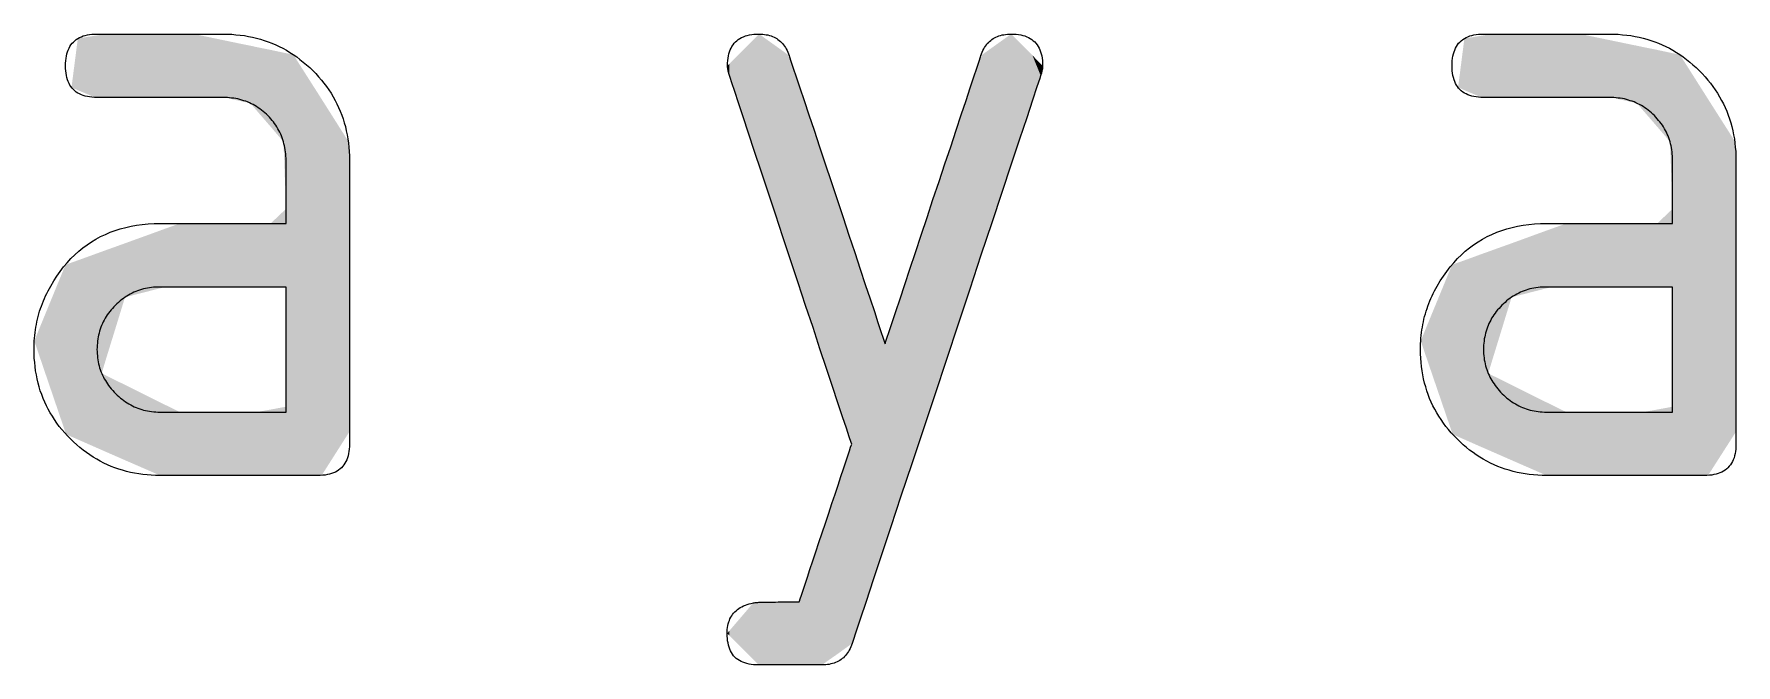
# Model space of a CAD drawing. Extents: x 170005913 to 370671833, y 82233235 to 253211579.
# Drawn here: x 280360219 to 370671833, y 82233235 to 115691915 of the extents above; entities that cross this region are included whole.
import ezdxf

# ---------------------------------------------------------------- set-up
doc = ezdxf.new("R2010")
doc.units = 0
doc.layers.add('LAYER_1', color=7, linetype='CONTINUOUS')

# ---------------------------------------------------------------- blocks, each defined once
blk = doc.blocks.new('*U27')
at = {"layer": 'LAYER_1', "color": 7, "linetype": 'CONTINUOUS'}
for points in [[(51.724, 92.141), (51.676, 92.162), (51.724, 92.535)], [(51.856, 92.086), (51.724, 92.535), (51.856, 92.556)], [(51.724, 92.141), (51.724, 92.535), (51.856, 92.086)], [(51.906, 92.086), (51.856, 92.556), (51.906, 92.564)], [(51.856, 92.086), (51.856, 92.556), (51.906, 92.086)], [(51.933, 92.086), (51.906, 92.564), (51.933, 92.569)], [(51.906, 92.086), (51.906, 92.564), (51.933, 92.086)], [(51.933, 92.086), (51.933, 92.569), (52.084, 92.085)], [(52.084, 92.085), (51.933, 92.569), (52.084, 92.569)], [(52.084, 92.085), (52.084, 92.569), (52.351, 92.085)], [(52.351, 92.085), (52.084, 92.569), (52.351, 92.569)], [(52.351, 92.085), (52.351, 92.569), (52.351, 92.085)], [(52.351, 92.085), (52.351, 92.569), (52.351, 92.569)], [(52.351, 92.085), (52.351, 92.569), (52.392, 92.085)], [(52.392, 92.085), (52.351, 92.569), (52.392, 92.569)], [(52.392, 92.085), (52.392, 92.569), (52.501, 92.085)], [(52.501, 92.085), (52.392, 92.569), (52.501, 92.569)], [(52.501, 92.085), (52.501, 92.569), (52.608, 92.085)], [(52.608, 92.085), (52.501, 92.569), (52.608, 92.569)], [(52.608, 92.085), (52.608, 92.569), (52.844, 92.085)], [(52.844, 92.085), (52.608, 92.569), (52.844, 92.52)], [(52.844, 92.085), (52.844, 92.52), (53.008, 92.048)], [(53.008, 92.048), (52.844, 92.52), (53.008, 92.486)], [(53.008, 92.048), (53.008, 92.486), (53.04, 92.042)], [(53.04, 92.042), (53.008, 92.486), (53.04, 92.48)], [(53.04, 92.042), (53.04, 92.48), (53.089, 91.984)], [(53.089, 91.984), (53.04, 92.48), (53.089, 92.469)], [(53.089, 91.984), (53.089, 92.469), (53.194, 91.863)], [(53.194, 91.863), (53.089, 92.469), (53.194, 92.448)], [(53.194, 91.863), (53.194, 92.448), (53.292, 91.748)], [(53.292, 91.748), (53.194, 92.448), (53.292, 92.427)], [(53.292, 91.748), (53.292, 92.427), (53.312, 91.236)], [(53.312, 91.236), (53.292, 92.427), (53.312, 92.423)], [(53.312, 89.205), (53.312, 92.423), (53.367, 89.205)], [(53.367, 89.205), (53.312, 92.423), (53.367, 92.412)], [(53.367, 89.205), (53.367, 92.412), (53.583, 89.205)], [(53.583, 89.205), (53.367, 92.412), (53.583, 92.073)], [(53.583, 89.205), (53.583, 92.073), (53.785, 89.522)], [(53.785, 89.522), (53.583, 92.073), (53.785, 91.754)], [(53.785, 89.522), (53.785, 91.754), (53.795, 89.538)], [(53.795, 89.538), (53.785, 91.754), (53.795, 91.57)], [(53.312, 90.641), (53.292, 91.218), (53.312, 91.236)], [(52.501, 90.641), (52.392, 91.086), (52.501, 91.125)], [(52.501, 90.641), (52.501, 91.125), (52.608, 90.641)], [(52.608, 90.641), (52.501, 91.125), (52.608, 91.125)], [(52.608, 90.641), (52.608, 91.125), (52.844, 90.641)], [(52.844, 90.641), (52.608, 91.125), (52.844, 91.125)], [(52.844, 90.641), (52.844, 91.125), (53.008, 90.641)], [(53.008, 90.641), (52.844, 91.125), (53.008, 91.125)], [(53.008, 90.641), (53.008, 91.125), (53.04, 90.641)], [(53.04, 90.641), (53.008, 91.125), (53.04, 91.125)], [(53.04, 90.641), (53.04, 91.125), (53.089, 90.641)], [(53.089, 90.641), (53.04, 91.125), (53.089, 91.125)], [(53.089, 90.641), (53.089, 91.125), (53.194, 90.641)], [(53.194, 90.641), (53.089, 91.125), (53.194, 91.125)], [(53.292, 90.641), (53.194, 91.125), (53.292, 91.218)], [(53.194, 90.641), (53.194, 91.125), (53.292, 90.641)], [(53.292, 90.641), (53.292, 91.218), (53.312, 90.641)], [(52.084, 90.563), (51.933, 90.92), (52.084, 90.974)], [(52.351, 90.631), (52.084, 90.974), (52.351, 91.071)], [(52.084, 90.563), (52.084, 90.974), (52.351, 90.631)], [(52.392, 90.641), (52.351, 91.071), (52.392, 91.086)], [(52.351, 90.631), (52.351, 91.071), (52.351, 90.631)], [(52.351, 90.631), (52.351, 91.071), (52.351, 91.071)], [(52.351, 90.631), (52.351, 91.071), (52.392, 90.641)], [(52.392, 90.641), (52.392, 91.086), (52.501, 90.641)], [(51.724, 89.479), (51.676, 90.827), (51.724, 90.844)], [(51.856, 89.421), (51.724, 90.844), (51.856, 90.892)], [(51.724, 89.479), (51.724, 90.844), (51.856, 89.421)], [(51.906, 89.399), (51.856, 90.892), (51.906, 90.91)], [(51.856, 89.421), (51.856, 90.892), (51.906, 89.399)], [(51.933, 90.073), (51.906, 90.91), (51.933, 90.92)], [(51.906, 89.983), (51.906, 90.91), (51.933, 90.073)], [(51.933, 90.073), (51.933, 90.92), (52.084, 90.563)], [(51.63, 89.532), (51.392, 90.23), (51.63, 90.81)], [(51.635, 89.518), (51.63, 90.81), (51.635, 90.812)], [(51.63, 89.532), (51.63, 90.81), (51.635, 89.518)], [(51.676, 89.5), (51.635, 90.812), (51.676, 90.827)], [(51.635, 89.518), (51.635, 90.812), (51.676, 89.5)], [(51.676, 89.5), (51.676, 90.827), (51.724, 89.479)], [(51.906, 89.399), (51.906, 89.983), (51.933, 89.387)], [(51.933, 89.387), (51.906, 89.983), (51.933, 89.969)], [(51.933, 89.387), (51.933, 89.969), (52.084, 89.321)], [(52.084, 89.321), (51.933, 89.969), (52.084, 89.895)], [(52.084, 89.321), (52.084, 89.895), (52.351, 89.205)], [(52.351, 89.205), (52.084, 89.895), (52.351, 89.762)], [(52.351, 89.205), (52.351, 89.762), (52.351, 89.205)], [(52.351, 89.205), (52.351, 89.762), (52.351, 89.762)], [(52.351, 89.205), (52.351, 89.762), (52.392, 89.205)], [(52.392, 89.205), (52.351, 89.762), (52.392, 89.742)], [(52.392, 89.205), (52.392, 89.742), (52.501, 89.205)], [(52.501, 89.205), (52.392, 89.742), (52.501, 89.688)], [(52.501, 89.205), (52.501, 89.688), (52.608, 89.205)], [(52.608, 89.205), (52.501, 89.688), (52.608, 89.688)], [(52.608, 89.205), (52.608, 89.688), (52.844, 89.205)], [(52.844, 89.205), (52.608, 89.688), (52.844, 89.688)], [(52.844, 89.205), (52.844, 89.688), (53.008, 89.205)], [(53.008, 89.205), (52.844, 89.688), (53.008, 89.688)], [(53.008, 89.205), (53.008, 89.688), (53.04, 89.205)], [(53.04, 89.205), (53.008, 89.688), (53.04, 89.688)], [(53.04, 89.205), (53.04, 89.688), (53.089, 89.205)], [(53.089, 89.205), (53.04, 89.688), (53.089, 89.688)], [(53.194, 89.205), (53.089, 89.688), (53.194, 89.707)], [(53.089, 89.205), (53.089, 89.688), (53.194, 89.205)], [(53.292, 89.205), (53.194, 89.707), (53.292, 89.725)], [(53.194, 89.205), (53.194, 89.707), (53.292, 89.205)], [(53.312, 89.205), (53.292, 89.725), (53.312, 89.729)], [(53.292, 89.205), (53.292, 89.725), (53.312, 89.205)]]:
    blk.add_solid(points, dxfattribs=at)
blk = doc.blocks.new('*U28')
at = {"layer": 'LAYER_1', "color": 7, "linetype": 'CONTINUOUS'}
for points in [[(56.915, 91.583), (56.875, 92.525), (56.915, 92.565)], [(56.919, 91.571), (56.915, 92.565), (56.919, 92.569)], [(56.915, 91.583), (56.915, 92.565), (56.919, 91.571)], [(56.919, 91.571), (56.919, 92.569), (57.148, 90.881)], [(57.148, 90.881), (56.919, 92.569), (57.148, 92.405)], [(58.841, 91.573), (58.611, 92.405), (58.841, 92.569)], [(58.841, 91.573), (58.841, 92.569), (58.842, 91.576)], [(58.842, 91.576), (58.841, 92.569), (58.842, 92.568)], [(58.842, 91.576), (58.842, 92.568), (59.004, 92.066)], [(59.004, 92.066), (58.842, 92.568), (59.004, 92.405)], [(56.839, 91.813), (56.693, 92.343), (56.839, 92.488)], [(56.875, 91.703), (56.839, 92.488), (56.875, 92.525)], [(56.839, 91.813), (56.839, 92.488), (56.875, 91.703)], [(56.875, 91.703), (56.875, 92.525), (56.915, 91.583)], [(57.148, 90.881), (57.148, 92.405), (57.159, 90.848)], [(57.159, 90.848), (57.148, 92.405), (57.159, 92.372)], [(58.611, 90.882), (58.497, 92.062), (58.611, 92.405)], [(58.611, 90.882), (58.611, 92.405), (58.841, 91.573)], [(59.004, 92.066), (59.004, 92.405), (59.066, 92.252)], [(59.066, 92.252), (59.004, 92.405), (59.066, 92.343)], [(56.693, 92.252), (56.679, 92.328), (56.693, 92.343)], [(56.693, 92.252), (56.693, 92.343), (56.839, 91.813)], [(57.159, 90.848), (57.159, 92.372), (57.224, 90.65)], [(57.224, 90.65), (57.159, 92.372), (57.224, 92.175)], [(59.066, 92.252), (59.066, 92.343), (59.081, 92.328)], [(57.224, 90.65), (57.224, 92.175), (57.262, 90.536)], [(57.262, 90.536), (57.224, 92.175), (57.262, 92.062)], [(57.262, 90.536), (57.262, 92.062), (57.399, 90.123)], [(57.399, 90.123), (57.262, 92.062), (57.399, 91.65)], [(58.497, 90.538), (58.347, 91.613), (58.497, 92.062)], [(58.497, 90.538), (58.497, 92.062), (58.611, 90.882)], [(57.399, 90.123), (57.399, 91.65), (57.479, 89.882)], [(57.479, 89.882), (57.399, 91.65), (57.479, 91.41)], [(58.347, 90.088), (58.245, 91.307), (58.347, 91.613)], [(58.347, 90.088), (58.347, 91.613), (58.497, 90.538)], [(57.479, 89.882), (57.479, 91.41), (57.514, 89.778)], [(57.514, 89.778), (57.479, 91.41), (57.514, 91.307)], [(57.514, 89.778), (57.514, 91.307), (57.625, 89.443)], [(57.625, 89.443), (57.514, 91.307), (57.625, 90.974)], [(58.245, 89.781), (57.994, 90.552), (58.245, 91.307)], [(58.245, 89.781), (58.245, 91.307), (58.347, 90.088)], [(57.625, 87.922), (57.625, 90.974), (57.629, 87.924)], [(57.629, 87.924), (57.625, 90.974), (57.629, 90.962)], [(57.629, 87.924), (57.629, 90.962), (57.69, 88.11)], [(57.69, 88.11), (57.629, 90.962), (57.69, 90.777)], [(57.69, 88.11), (57.69, 90.777), (57.765, 88.336)], [(57.765, 88.336), (57.69, 90.777), (57.765, 90.552)], [(57.765, 88.336), (57.765, 90.552), (57.853, 88.601)], [(57.853, 88.601), (57.765, 90.552), (57.853, 90.288)], [(57.994, 89.024), (57.88, 90.208), (57.994, 90.552)], [(57.994, 89.024), (57.994, 90.552), (58.245, 89.781)], [(57.853, 88.601), (57.853, 90.288), (57.88, 88.68)], [(57.88, 88.68), (57.853, 90.288), (57.88, 90.208)], [(57.88, 88.68), (57.88, 90.208), (57.994, 89.024)], [(57.625, 87.922), (57.514, 89.11), (57.625, 89.443)], [(57.514, 87.842), (57.479, 89.006), (57.514, 89.11)], [(57.514, 87.842), (57.514, 89.11), (57.625, 87.922)], [(57.479, 87.818), (57.399, 88.767), (57.479, 89.006)], [(57.479, 87.818), (57.479, 89.006), (57.514, 87.842)], [(57.399, 87.761), (57.262, 88.355), (57.399, 88.767)], [(57.399, 87.761), (57.399, 88.767), (57.479, 87.818)], [(57.262, 87.761), (57.224, 88.241), (57.262, 88.355)], [(57.262, 87.761), (57.262, 88.355), (57.399, 87.761)], [(56.839, 87.837), (56.693, 88.022), (56.839, 88.192)], [(56.875, 87.801), (56.839, 88.192), (56.875, 88.234)], [(56.839, 87.837), (56.839, 88.192), (56.875, 87.801)], [(56.915, 87.761), (56.875, 88.234), (56.915, 88.235)], [(56.875, 87.801), (56.875, 88.234), (56.915, 87.761)], [(56.915, 87.761), (56.915, 88.235), (56.919, 87.761)], [(56.919, 87.761), (56.915, 88.235), (56.919, 88.235)], [(57.148, 87.761), (56.919, 88.235), (57.148, 88.24)], [(56.919, 87.761), (56.919, 88.235), (57.148, 87.761)], [(57.148, 87.761), (57.148, 88.24), (57.159, 87.761)], [(57.159, 87.761), (57.148, 88.24), (57.159, 88.24)], [(57.224, 87.761), (57.159, 88.24), (57.224, 88.241)], [(57.159, 87.761), (57.159, 88.24), (57.224, 87.761)], [(57.224, 87.761), (57.224, 88.241), (57.262, 87.761)], [(56.679, 87.997), (56.675, 88.001), (56.679, 88.005)], [(56.693, 87.983), (56.679, 88.005), (56.693, 88.022)], [(56.679, 87.997), (56.679, 88.005), (56.693, 87.983)], [(56.693, 87.983), (56.693, 88.022), (56.839, 87.837)]]:
    blk.add_solid(points, dxfattribs=at)
blk = doc.blocks.new('*U29')
at = {"layer": 'LAYER_1', "color": 7, "linetype": 'CONTINUOUS'}
for points in [[(62.297, 92.141), (62.249, 92.162), (62.297, 92.535)], [(62.428, 92.086), (62.297, 92.535), (62.428, 92.556)], [(62.297, 92.141), (62.297, 92.535), (62.428, 92.086)], [(62.479, 92.086), (62.428, 92.556), (62.479, 92.564)], [(62.428, 92.086), (62.428, 92.556), (62.479, 92.086)], [(62.506, 92.086), (62.479, 92.564), (62.506, 92.569)], [(62.479, 92.086), (62.479, 92.564), (62.506, 92.086)], [(62.506, 92.086), (62.506, 92.569), (62.657, 92.085)], [(62.657, 92.085), (62.506, 92.569), (62.657, 92.569)], [(62.657, 92.085), (62.657, 92.569), (62.923, 92.085)], [(62.923, 92.085), (62.657, 92.569), (62.923, 92.569)], [(62.923, 92.085), (62.923, 92.569), (62.924, 92.085)], [(62.924, 92.085), (62.923, 92.569), (62.924, 92.569)], [(62.924, 92.085), (62.924, 92.569), (62.965, 92.085)], [(62.965, 92.085), (62.924, 92.569), (62.965, 92.569)], [(62.965, 92.085), (62.965, 92.569), (63.074, 92.085)], [(63.074, 92.085), (62.965, 92.569), (63.074, 92.569)], [(63.074, 92.085), (63.074, 92.569), (63.181, 92.085)], [(63.181, 92.085), (63.074, 92.569), (63.181, 92.569)], [(63.181, 92.085), (63.181, 92.569), (63.417, 92.085)], [(63.417, 92.085), (63.181, 92.569), (63.417, 92.52)], [(63.417, 92.085), (63.417, 92.52), (63.581, 92.049)], [(63.581, 92.049), (63.417, 92.52), (63.581, 92.486)], [(63.581, 92.049), (63.581, 92.486), (63.612, 92.042)], [(63.612, 92.042), (63.581, 92.486), (63.612, 92.48)], [(63.612, 92.042), (63.612, 92.48), (63.662, 91.984)], [(63.662, 91.984), (63.612, 92.48), (63.662, 92.469)], [(63.662, 91.984), (63.662, 92.469), (63.767, 91.863)], [(63.767, 91.863), (63.662, 92.469), (63.767, 92.448)], [(63.767, 91.863), (63.767, 92.448), (63.865, 91.748)], [(63.865, 91.748), (63.767, 92.448), (63.865, 92.427)], [(63.865, 91.748), (63.865, 92.427), (63.884, 91.236)], [(63.884, 91.236), (63.865, 92.427), (63.884, 92.423)], [(63.884, 89.205), (63.884, 92.423), (63.94, 89.205)], [(63.94, 89.205), (63.884, 92.423), (63.94, 92.412)], [(63.94, 89.205), (63.94, 92.412), (64.155, 89.205)], [(64.155, 89.205), (63.94, 92.412), (64.155, 92.073)], [(64.155, 89.205), (64.155, 92.073), (64.358, 89.522)], [(64.358, 89.522), (64.155, 92.073), (64.358, 91.754)], [(64.358, 89.522), (64.358, 91.754), (64.368, 89.538)], [(64.368, 89.538), (64.358, 91.754), (64.368, 91.57)], [(63.884, 90.641), (63.865, 91.218), (63.884, 91.236)], [(63.074, 90.641), (62.965, 91.086), (63.074, 91.125)], [(63.074, 90.641), (63.074, 91.125), (63.181, 90.641)], [(63.181, 90.641), (63.074, 91.125), (63.181, 91.125)], [(63.181, 90.641), (63.181, 91.125), (63.417, 90.641)], [(63.417, 90.641), (63.181, 91.125), (63.417, 91.125)], [(63.417, 90.641), (63.417, 91.125), (63.581, 90.641)], [(63.581, 90.641), (63.417, 91.125), (63.581, 91.125)], [(63.581, 90.641), (63.581, 91.125), (63.612, 90.641)], [(63.612, 90.641), (63.581, 91.125), (63.612, 91.125)], [(63.612, 90.641), (63.612, 91.125), (63.662, 90.641)], [(63.662, 90.641), (63.612, 91.125), (63.662, 91.125)], [(63.662, 90.641), (63.662, 91.125), (63.767, 90.641)], [(63.767, 90.641), (63.662, 91.125), (63.767, 91.125)], [(63.865, 90.641), (63.767, 91.125), (63.865, 91.218)], [(63.767, 90.641), (63.767, 91.125), (63.865, 90.641)], [(63.865, 90.641), (63.865, 91.218), (63.884, 90.641)], [(62.657, 90.563), (62.506, 90.92), (62.657, 90.974)], [(62.923, 90.631), (62.657, 90.974), (62.923, 91.071)], [(62.657, 90.563), (62.657, 90.974), (62.923, 90.631)], [(62.923, 90.631), (62.923, 91.071), (62.924, 90.631)], [(62.924, 90.631), (62.923, 91.071), (62.924, 91.071)], [(62.965, 90.641), (62.924, 91.071), (62.965, 91.086)], [(62.924, 90.631), (62.924, 91.071), (62.965, 90.641)], [(62.965, 90.641), (62.965, 91.086), (63.074, 90.641)], [(62.297, 89.479), (62.249, 90.827), (62.297, 90.844)], [(62.428, 89.421), (62.297, 90.844), (62.428, 90.892)], [(62.297, 89.479), (62.297, 90.844), (62.428, 89.421)], [(62.479, 89.399), (62.428, 90.892), (62.479, 90.91)], [(62.428, 89.421), (62.428, 90.892), (62.479, 89.399)], [(62.506, 90.072), (62.479, 90.91), (62.506, 90.92)], [(62.479, 89.983), (62.479, 90.91), (62.506, 90.072)], [(62.506, 90.072), (62.506, 90.92), (62.657, 90.563)], [(62.203, 89.532), (61.964, 90.23), (62.203, 90.81)], [(62.207, 89.518), (62.203, 90.81), (62.207, 90.812)], [(62.203, 89.532), (62.203, 90.81), (62.207, 89.518)], [(62.249, 89.5), (62.207, 90.812), (62.249, 90.827)], [(62.207, 89.518), (62.207, 90.812), (62.249, 89.5)], [(62.249, 89.5), (62.249, 90.827), (62.297, 89.479)], [(62.479, 89.399), (62.479, 89.983), (62.506, 89.387)], [(62.506, 89.387), (62.479, 89.983), (62.506, 89.969)], [(62.506, 89.387), (62.506, 89.969), (62.657, 89.321)], [(62.657, 89.321), (62.506, 89.969), (62.657, 89.895)], [(62.657, 89.321), (62.657, 89.895), (62.923, 89.205)], [(62.923, 89.205), (62.657, 89.895), (62.923, 89.762)], [(62.923, 89.205), (62.923, 89.762), (62.924, 89.205)], [(62.924, 89.205), (62.923, 89.762), (62.924, 89.762)], [(62.924, 89.205), (62.924, 89.762), (62.965, 89.205)], [(62.965, 89.205), (62.924, 89.762), (62.965, 89.742)], [(62.965, 89.205), (62.965, 89.742), (63.074, 89.205)], [(63.074, 89.205), (62.965, 89.742), (63.074, 89.688)], [(63.074, 89.205), (63.074, 89.688), (63.181, 89.205)], [(63.181, 89.205), (63.074, 89.688), (63.181, 89.688)], [(63.181, 89.205), (63.181, 89.688), (63.417, 89.205)], [(63.417, 89.205), (63.181, 89.688), (63.417, 89.688)], [(63.417, 89.205), (63.417, 89.688), (63.581, 89.205)], [(63.581, 89.205), (63.417, 89.688), (63.581, 89.688)], [(63.581, 89.205), (63.581, 89.688), (63.612, 89.205)], [(63.612, 89.205), (63.581, 89.688), (63.612, 89.688)], [(63.612, 89.205), (63.612, 89.688), (63.662, 89.205)], [(63.662, 89.205), (63.612, 89.688), (63.662, 89.688)], [(63.767, 89.205), (63.662, 89.688), (63.767, 89.707)], [(63.662, 89.205), (63.662, 89.688), (63.767, 89.205)], [(63.865, 89.205), (63.767, 89.707), (63.865, 89.725)], [(63.767, 89.205), (63.767, 89.707), (63.865, 89.205)], [(63.884, 89.205), (63.865, 89.725), (63.884, 89.729)], [(63.865, 89.205), (63.865, 89.725), (63.884, 89.205)]]:
    blk.add_solid(points, dxfattribs=at)
blk = doc.blocks.new('BLOCK_14')
at = {"layer": 'LAYER_1'}
for points in [[(52.351, 89.205), (52.317, 89.205), (52.284, 89.206), (52.252, 89.209), (52.22, 89.212), (52.188, 89.217), (52.157, 89.222), (52.126, 89.228), (52.095, 89.235), (52.065, 89.244), (52.036, 89.253), (52.007, 89.263), (51.978, 89.274), (51.95, 89.286), (51.922, 89.299), (51.895, 89.313), (51.868, 89.328), (51.841, 89.344), (51.815, 89.361), (51.79, 89.379), (51.765, 89.398), (51.74, 89.417), (51.716, 89.438), (51.692, 89.46), (51.669, 89.483), (51.646, 89.506), (51.624, 89.53), (51.603, 89.554), (51.583, 89.579), (51.565, 89.604), (51.547, 89.63), (51.53, 89.656), (51.514, 89.682), (51.499, 89.709), (51.485, 89.736), (51.472, 89.764), (51.46, 89.792), (51.449, 89.821), (51.438, 89.85), (51.429, 89.879), (51.421, 89.909), (51.414, 89.94), (51.408, 89.971), (51.402, 90.002), (51.398, 90.034), (51.395, 90.066), (51.392, 90.098), (51.391, 90.131), (51.39, 90.165), (51.39, 90.186), (51.391, 90.208), (51.392, 90.23), (51.394, 90.251), (51.396, 90.272), (51.398, 90.293), (51.401, 90.314), (51.404, 90.335), (51.408, 90.356), (51.412, 90.376), (51.417, 90.396), (51.422, 90.417), (51.427, 90.437), (51.433, 90.457), (51.44, 90.476), (51.447, 90.496), (51.454, 90.516), (51.462, 90.535), (51.47, 90.554), (51.478, 90.573), (51.487, 90.592), (51.497, 90.611), (51.507, 90.63), (51.517, 90.648), (51.541, 90.687), (51.565, 90.724), (51.59, 90.76), (51.616, 90.794), (51.644, 90.826), (51.672, 90.857), (51.701, 90.886), (51.731, 90.913), (51.763, 90.939), (51.795, 90.963), (51.828, 90.985), (51.862, 91.006), (51.898, 91.025), (51.934, 91.042), (51.971, 91.058), (52.009, 91.072), (52.048, 91.084), (52.089, 91.095), (52.13, 91.104), (52.172, 91.112), (52.215, 91.117), (52.26, 91.122), (52.305, 91.124), (52.351, 91.125), (52.356, 91.125), (52.37, 91.125), (52.392, 91.125), (52.422, 91.125), (52.459, 91.125), (52.501, 91.125), (52.549, 91.125), (52.6, 91.125), (52.655, 91.125), (52.712, 91.125), (52.771, 91.125), (52.831, 91.125), (52.891, 91.125), (52.95, 91.125), (53.008, 91.125), (53.063, 91.125), (53.114, 91.125), (53.162, 91.125), (53.204, 91.125), (53.241, 91.125), (53.271, 91.125), (53.293, 91.125), (53.307, 91.125), (53.312, 91.125), (53.312, 91.127), (53.312, 91.134), (53.312, 91.145), (53.312, 91.16), (53.312, 91.179), (53.312, 91.2), (53.312, 91.224), (53.312, 91.249), (53.312, 91.277), (53.312, 91.305), (53.312, 91.335), (53.312, 91.365), (53.312, 91.395), (53.312, 91.424), (53.312, 91.453), (53.312, 91.481), (53.312, 91.506), (53.312, 91.53), (53.312, 91.551), (53.312, 91.57), (53.312, 91.584), (53.312, 91.596), (53.312, 91.603), (53.312, 91.605), (53.312, 91.622), (53.311, 91.639), (53.31, 91.655), (53.308, 91.671), (53.306, 91.687), (53.303, 91.703), (53.3, 91.718), (53.296, 91.733), (53.292, 91.748), (53.288, 91.763), (53.283, 91.778), (53.277, 91.792), (53.271, 91.806), (53.265, 91.82), (53.258, 91.834), (53.25, 91.847), (53.242, 91.861), (53.234, 91.874), (53.225, 91.886), (53.216, 91.899), (53.206, 91.911), (53.195, 91.923), (53.185, 91.935), (53.173, 91.947), (53.162, 91.958), (53.15, 91.969), (53.138, 91.979), (53.125, 91.989), (53.113, 91.999), (53.1, 92.007), (53.087, 92.016), (53.074, 92.024), (53.06, 92.031), (53.047, 92.038), (53.033, 92.045), (53.019, 92.051), (53.004, 92.056), (52.99, 92.061), (52.975, 92.066), (52.96, 92.07), (52.944, 92.074), (52.929, 92.077), (52.913, 92.079), (52.897, 92.081), (52.881, 92.083), (52.865, 92.084), (52.848, 92.085), (52.831, 92.085), (52.826, 92.085), (52.812, 92.085), (52.79, 92.085), (52.76, 92.085), (52.723, 92.085), (52.681, 92.085), (52.634, 92.085), (52.582, 92.085), (52.527, 92.085), (52.47, 92.085), (52.411, 92.085), (52.351, 92.085), (52.291, 92.085), (52.232, 92.085), (52.174, 92.085), (52.119, 92.085), (52.068, 92.085), (52.021, 92.085), (51.978, 92.085), (51.942, 92.085), (51.912, 92.085), (51.889, 92.085), (51.875, 92.085), (51.87, 92.085), (51.851, 92.086), (51.832, 92.087), (51.814, 92.089), (51.797, 92.092), (51.781, 92.096), (51.765, 92.1), (51.751, 92.106), (51.737, 92.112), (51.724, 92.119), (51.712, 92.127), (51.701, 92.136), (51.69, 92.146), (51.681, 92.156), (51.672, 92.168), (51.664, 92.18), (51.657, 92.193), (51.651, 92.207), (51.645, 92.221), (51.641, 92.237), (51.637, 92.253), (51.634, 92.27), (51.632, 92.288), (51.631, 92.307), (51.63, 92.327), (51.631, 92.347), (51.632, 92.365), (51.634, 92.384), (51.637, 92.401), (51.641, 92.417), (51.645, 92.433), (51.651, 92.447), (51.657, 92.461), (51.664, 92.474), (51.672, 92.486), (51.681, 92.498), (51.69, 92.508), (51.701, 92.518), (51.712, 92.527), (51.724, 92.535), (51.737, 92.542), (51.751, 92.548), (51.765, 92.554), (51.781, 92.558), (51.797, 92.562), (51.814, 92.565), (51.832, 92.567), (51.851, 92.568), (51.87, 92.569), (51.875, 92.569), (51.889, 92.569), (51.912, 92.569), (51.942, 92.569), (51.978, 92.569), (52.021, 92.569), (52.068, 92.569), (52.119, 92.569), (52.174, 92.569), (52.232, 92.569), (52.291, 92.569), (52.351, 92.569), (52.411, 92.569), (52.47, 92.569), (52.527, 92.569), (52.582, 92.569), (52.634, 92.569), (52.681, 92.569), (52.723, 92.569), (52.76, 92.569), (52.79, 92.569), (52.812, 92.569), (52.826, 92.569), (52.831, 92.569), (52.865, 92.568), (52.898, 92.567), (52.93, 92.564), (52.962, 92.561), (52.994, 92.557), (53.026, 92.551), (53.056, 92.545), (53.087, 92.538), (53.117, 92.529), (53.146, 92.52), (53.176, 92.51), (53.204, 92.499), (53.233, 92.487), (53.26, 92.474), (53.288, 92.46), (53.315, 92.445), (53.341, 92.429), (53.367, 92.412), (53.393, 92.394), (53.418, 92.375), (53.443, 92.355), (53.468, 92.334), (53.492, 92.313), (53.515, 92.29), (53.538, 92.267), (53.56, 92.243), (53.581, 92.218), (53.601, 92.194), (53.62, 92.168), (53.638, 92.143), (53.655, 92.117), (53.671, 92.09), (53.686, 92.063), (53.7, 92.036), (53.713, 92.008), (53.725, 91.98), (53.736, 91.951), (53.747, 91.922), (53.756, 91.893), (53.764, 91.863), (53.771, 91.832), (53.778, 91.801), (53.783, 91.77), (53.787, 91.738), (53.791, 91.706), (53.793, 91.674), (53.795, 91.641), (53.795, 91.607), (53.795, 91.596), (53.795, 91.565), (53.795, 91.514), (53.795, 91.447), (53.795, 91.365), (53.795, 91.269), (53.795, 91.163), (53.795, 91.046), (53.795, 90.923), (53.795, 90.794), (53.795, 90.661), (53.795, 90.526), (53.795, 90.391), (53.795, 90.258), (53.795, 90.129), (53.795, 90.005), (53.795, 89.889), (53.795, 89.783), (53.795, 89.687), (53.795, 89.605), (53.795, 89.538), (53.795, 89.487), (53.795, 89.456), (53.795, 89.445), (53.795, 89.425), (53.793, 89.406), (53.791, 89.388), (53.788, 89.371), (53.785, 89.355), (53.78, 89.339), (53.775, 89.325), (53.768, 89.311), (53.761, 89.298), (53.753, 89.286), (53.744, 89.275), (53.735, 89.264), (53.724, 89.255), (53.713, 89.246), (53.701, 89.238), (53.688, 89.231), (53.674, 89.225), (53.659, 89.219), (53.644, 89.215), (53.627, 89.211), (53.61, 89.208), (53.592, 89.206), (53.573, 89.205), (53.553, 89.205), (53.547, 89.205), (53.53, 89.205), (53.502, 89.205), (53.464, 89.205), (53.419, 89.205), (53.365, 89.205), (53.306, 89.205), (53.242, 89.205), (53.173, 89.205), (53.101, 89.205), (53.027, 89.205), (52.952, 89.205), (52.877, 89.205), (52.803, 89.205), (52.731, 89.205), (52.663, 89.205), (52.598, 89.205), (52.539, 89.205), (52.486, 89.205), (52.44, 89.205), (52.403, 89.205), (52.375, 89.205), (52.357, 89.205)], [(57.224, 88.241), (57.226, 88.247), (57.232, 88.265), (57.242, 88.293), (57.254, 88.33), (57.269, 88.376), (57.287, 88.429), (57.307, 88.488), (57.328, 88.553), (57.351, 88.622), (57.375, 88.693), (57.4, 88.767), (57.425, 88.842), (57.45, 88.917), (57.474, 88.991), (57.498, 89.063), (57.521, 89.132), (57.542, 89.196), (57.562, 89.255), (57.58, 89.309), (57.595, 89.354), (57.608, 89.392), (57.617, 89.42), (57.623, 89.437), (57.625, 89.443), (57.62, 89.457), (57.606, 89.499), (57.585, 89.564), (57.556, 89.651), (57.52, 89.758), (57.479, 89.882), (57.433, 90.021), (57.383, 90.171), (57.33, 90.332), (57.274, 90.5), (57.217, 90.672), (57.159, 90.848), (57.101, 91.023), (57.044, 91.195), (56.988, 91.363), (56.935, 91.524), (56.885, 91.674), (56.839, 91.813), (56.798, 91.937), (56.762, 92.044), (56.733, 92.131), (56.712, 92.196), (56.698, 92.238), (56.693, 92.252), (56.692, 92.255), (56.691, 92.259), (56.69, 92.262), (56.689, 92.266), (56.688, 92.269), (56.687, 92.273), (56.686, 92.276), (56.685, 92.28), (56.684, 92.283), (56.683, 92.286), (56.683, 92.289), (56.682, 92.293), (56.682, 92.296), (56.681, 92.299), (56.681, 92.302), (56.68, 92.305), (56.68, 92.308), (56.68, 92.311), (56.679, 92.314), (56.679, 92.317), (56.679, 92.32), (56.679, 92.323), (56.679, 92.325), (56.679, 92.328), (56.679, 92.348), (56.68, 92.367), (56.682, 92.385), (56.685, 92.402), (56.689, 92.418), (56.694, 92.433), (56.699, 92.448), (56.705, 92.462), (56.712, 92.475), (56.72, 92.487), (56.729, 92.498), (56.739, 92.509), (56.749, 92.518), (56.76, 92.527), (56.772, 92.535), (56.785, 92.542), (56.799, 92.548), (56.814, 92.554), (56.829, 92.558), (56.845, 92.562), (56.863, 92.565), (56.88, 92.567), (56.899, 92.568), (56.919, 92.569), (56.933, 92.568), (56.947, 92.568), (56.961, 92.566), (56.974, 92.564), (56.986, 92.562), (56.999, 92.558), (57.01, 92.555), (57.022, 92.55), (57.033, 92.545), (57.043, 92.54), (57.054, 92.534), (57.063, 92.528), (57.073, 92.52), (57.082, 92.513), (57.09, 92.504), (57.098, 92.496), (57.106, 92.486), (57.113, 92.476), (57.12, 92.466), (57.126, 92.455), (57.132, 92.443), (57.138, 92.431), (57.143, 92.418), (57.148, 92.405), (57.152, 92.394), (57.162, 92.361), (57.179, 92.31), (57.202, 92.242), (57.23, 92.158), (57.262, 92.062), (57.298, 91.953), (57.338, 91.835), (57.379, 91.71), (57.423, 91.579), (57.468, 91.444), (57.514, 91.307), (57.559, 91.17), (57.604, 91.035), (57.648, 90.903), (57.69, 90.778), (57.729, 90.66), (57.765, 90.552), (57.798, 90.455), (57.825, 90.371), (57.848, 90.303), (57.865, 90.252), (57.876, 90.22), (57.88, 90.208), (57.883, 90.22), (57.894, 90.252), (57.911, 90.303), (57.934, 90.371), (57.962, 90.455), (57.994, 90.552), (58.03, 90.66), (58.069, 90.778), (58.111, 90.903), (58.155, 91.035), (58.2, 91.17), (58.245, 91.307), (58.291, 91.444), (58.336, 91.579), (58.38, 91.71), (58.421, 91.835), (58.461, 91.953), (58.497, 92.062), (58.529, 92.158), (58.557, 92.242), (58.58, 92.31), (58.597, 92.361), (58.607, 92.394), (58.611, 92.405), (58.616, 92.418), (58.62, 92.431), (58.626, 92.443), (58.632, 92.455), (58.638, 92.466), (58.645, 92.476), (58.652, 92.486), (58.659, 92.496), (58.667, 92.504), (58.676, 92.513), (58.685, 92.52), (58.694, 92.528), (58.704, 92.534), (58.714, 92.54), (58.725, 92.545), (58.736, 92.55), (58.747, 92.555), (58.759, 92.558), (58.772, 92.562), (58.785, 92.564), (58.798, 92.566), (58.812, 92.568), (58.826, 92.568), (58.841, 92.569), (58.86, 92.568), (58.879, 92.567), (58.897, 92.565), (58.914, 92.562), (58.93, 92.558), (58.945, 92.554), (58.96, 92.548), (58.974, 92.542), (58.987, 92.535), (58.999, 92.527), (59.01, 92.518), (59.021, 92.509), (59.03, 92.498), (59.039, 92.487), (59.047, 92.475), (59.054, 92.462), (59.06, 92.448), (59.066, 92.433), (59.07, 92.418), (59.074, 92.402), (59.077, 92.385), (59.079, 92.367), (59.08, 92.348), (59.081, 92.328), (59.081, 92.325), (59.081, 92.323), (59.08, 92.32), (59.08, 92.317), (59.08, 92.314), (59.08, 92.311), (59.079, 92.308), (59.079, 92.305), (59.079, 92.302), (59.078, 92.299), (59.078, 92.296), (59.077, 92.293), (59.076, 92.289), (59.076, 92.286), (59.075, 92.283), (59.074, 92.28), (59.073, 92.276), (59.072, 92.273), (59.072, 92.269), (59.071, 92.266), (59.07, 92.262), (59.068, 92.259), (59.067, 92.255), (59.066, 92.252), (59.059, 92.23), (59.038, 92.167), (59.004, 92.066), (58.96, 91.931), (58.905, 91.767), (58.842, 91.576), (58.771, 91.362), (58.693, 91.13), (58.611, 90.883), (58.525, 90.624), (58.437, 90.358), (58.347, 90.088), (58.258, 89.818), (58.169, 89.552), (58.083, 89.294), (58.001, 89.046), (57.924, 88.814), (57.853, 88.601), (57.79, 88.41), (57.735, 88.245), (57.69, 88.11), (57.657, 88.01), (57.636, 87.946), (57.629, 87.924), (57.624, 87.911), (57.619, 87.898), (57.613, 87.886), (57.607, 87.874), (57.6, 87.863), (57.594, 87.853), (57.586, 87.843), (57.579, 87.833), (57.571, 87.825), (57.562, 87.816), (57.553, 87.809), (57.544, 87.802), (57.534, 87.795), (57.524, 87.789), (57.513, 87.784), (57.502, 87.779), (57.491, 87.775), (57.479, 87.771), (57.467, 87.768), (57.454, 87.765), (57.441, 87.763), (57.428, 87.762), (57.414, 87.761), (57.399, 87.761), (57.397, 87.761), (57.39, 87.761), (57.379, 87.761), (57.364, 87.761), (57.345, 87.761), (57.324, 87.761), (57.3, 87.761), (57.274, 87.761), (57.246, 87.761), (57.217, 87.761), (57.187, 87.761), (57.157, 87.761), (57.127, 87.761), (57.097, 87.761), (57.068, 87.761), (57.041, 87.761), (57.015, 87.761), (56.991, 87.761), (56.969, 87.761), (56.951, 87.761), (56.936, 87.761), (56.925, 87.761), (56.918, 87.761), (56.915, 87.761), (56.895, 87.761), (56.877, 87.762), (56.859, 87.764), (56.842, 87.767), (56.826, 87.771), (56.81, 87.776), (56.796, 87.781), (56.782, 87.787), (56.769, 87.795), (56.757, 87.802), (56.745, 87.811), (56.735, 87.821), (56.725, 87.831), (56.717, 87.843), (56.709, 87.855), (56.702, 87.868), (56.695, 87.881), (56.69, 87.896), (56.685, 87.911), (56.682, 87.928), (56.679, 87.945), (56.677, 87.963), (56.675, 87.981), (56.675, 88.001), (56.675, 88.017), (56.676, 88.032), (56.678, 88.047), (56.68, 88.061), (56.684, 88.075), (56.687, 88.088), (56.692, 88.1), (56.697, 88.113), (56.703, 88.124), (56.71, 88.135), (56.717, 88.146), (56.725, 88.156), (56.734, 88.165), (56.743, 88.174), (56.753, 88.182), (56.764, 88.19), (56.775, 88.198), (56.788, 88.204), (56.8, 88.211), (56.814, 88.216), (56.828, 88.222), (56.843, 88.226), (56.859, 88.23), (56.875, 88.234), (56.878, 88.235), (56.882, 88.235), (56.888, 88.236), (56.894, 88.236), (56.901, 88.237), (56.909, 88.237), (56.918, 88.238), (56.928, 88.238), (56.939, 88.238), (56.952, 88.239), (56.965, 88.239), (56.979, 88.239), (56.994, 88.24), (57.01, 88.24), (57.027, 88.24), (57.045, 88.24), (57.064, 88.241), (57.084, 88.241), (57.105, 88.241), (57.127, 88.241), (57.15, 88.241), (57.174, 88.241), (57.198, 88.241)], [(62.924, 89.205), (62.89, 89.205), (62.857, 89.206), (62.825, 89.209), (62.792, 89.212), (62.761, 89.217), (62.729, 89.222), (62.699, 89.228), (62.668, 89.235), (62.638, 89.244), (62.609, 89.253), (62.58, 89.263), (62.551, 89.274), (62.523, 89.286), (62.495, 89.299), (62.468, 89.313), (62.441, 89.328), (62.414, 89.344), (62.388, 89.361), (62.363, 89.379), (62.337, 89.398), (62.313, 89.417), (62.288, 89.438), (62.265, 89.46), (62.241, 89.483), (62.218, 89.506), (62.197, 89.53), (62.176, 89.554), (62.156, 89.579), (62.137, 89.604), (62.119, 89.63), (62.102, 89.656), (62.086, 89.682), (62.071, 89.709), (62.057, 89.736), (62.044, 89.764), (62.032, 89.792), (62.021, 89.821), (62.011, 89.85), (62.002, 89.879), (61.993, 89.909), (61.986, 89.94), (61.98, 89.971), (61.975, 90.002), (61.97, 90.034), (61.967, 90.066), (61.964, 90.098), (61.963, 90.131), (61.962, 90.165), (61.963, 90.186), (61.963, 90.208), (61.964, 90.23), (61.966, 90.251), (61.968, 90.272), (61.97, 90.293), (61.973, 90.314), (61.977, 90.335), (61.98, 90.356), (61.985, 90.376), (61.989, 90.396), (61.994, 90.417), (62, 90.437), (62.006, 90.457), (62.012, 90.476), (62.019, 90.496), (62.026, 90.516), (62.034, 90.535), (62.042, 90.554), (62.051, 90.573), (62.06, 90.592), (62.07, 90.611), (62.08, 90.63), (62.09, 90.648), (62.113, 90.687), (62.138, 90.724), (62.163, 90.76), (62.189, 90.794), (62.216, 90.826), (62.245, 90.857), (62.274, 90.886), (62.304, 90.913), (62.335, 90.939), (62.367, 90.963), (62.401, 90.985), (62.435, 91.006), (62.47, 91.025), (62.506, 91.042), (62.544, 91.058), (62.582, 91.072), (62.621, 91.084), (62.661, 91.095), (62.702, 91.104), (62.745, 91.112), (62.788, 91.117), (62.832, 91.122), (62.877, 91.124), (62.924, 91.125), (62.928, 91.125), (62.943, 91.125), (62.965, 91.125), (62.995, 91.125), (63.031, 91.125), (63.074, 91.125), (63.121, 91.125), (63.173, 91.125), (63.228, 91.125), (63.285, 91.125), (63.344, 91.125), (63.404, 91.125), (63.464, 91.125), (63.523, 91.125), (63.58, 91.125), (63.635, 91.125), (63.687, 91.125), (63.734, 91.125), (63.777, 91.125), (63.813, 91.125), (63.843, 91.125), (63.866, 91.125), (63.88, 91.125), (63.884, 91.125), (63.884, 91.127), (63.884, 91.134), (63.884, 91.145), (63.884, 91.16), (63.884, 91.179), (63.884, 91.2), (63.884, 91.224), (63.884, 91.249), (63.884, 91.277), (63.884, 91.305), (63.884, 91.335), (63.884, 91.365), (63.884, 91.395), (63.884, 91.424), (63.884, 91.453), (63.884, 91.481), (63.884, 91.506), (63.884, 91.53), (63.884, 91.551), (63.884, 91.57), (63.884, 91.584), (63.884, 91.596), (63.884, 91.603), (63.884, 91.605), (63.884, 91.622), (63.883, 91.639), (63.882, 91.655), (63.881, 91.671), (63.878, 91.687), (63.876, 91.703), (63.873, 91.718), (63.869, 91.733), (63.865, 91.748), (63.86, 91.763), (63.855, 91.778), (63.85, 91.792), (63.844, 91.806), (63.837, 91.82), (63.83, 91.834), (63.823, 91.847), (63.815, 91.861), (63.807, 91.874), (63.798, 91.886), (63.788, 91.899), (63.778, 91.911), (63.768, 91.923), (63.757, 91.935), (63.746, 91.947), (63.734, 91.958), (63.723, 91.969), (63.71, 91.979), (63.698, 91.989), (63.686, 91.999), (63.673, 92.007), (63.66, 92.016), (63.647, 92.024), (63.633, 92.031), (63.619, 92.038), (63.605, 92.045), (63.591, 92.051), (63.577, 92.056), (63.562, 92.061), (63.548, 92.066), (63.532, 92.07), (63.517, 92.074), (63.502, 92.077), (63.486, 92.079), (63.47, 92.081), (63.454, 92.083), (63.437, 92.084), (63.421, 92.085), (63.404, 92.085), (63.399, 92.085), (63.385, 92.085), (63.363, 92.085), (63.333, 92.085), (63.296, 92.085), (63.254, 92.085), (63.206, 92.085), (63.155, 92.085), (63.1, 92.085), (63.042, 92.085), (62.983, 92.085), (62.923, 92.085), (62.864, 92.085), (62.804, 92.085), (62.747, 92.085), (62.692, 92.085), (62.641, 92.085), (62.593, 92.085), (62.551, 92.085), (62.514, 92.085), (62.484, 92.085), (62.462, 92.085), (62.448, 92.085), (62.443, 92.085), (62.423, 92.086), (62.405, 92.087), (62.387, 92.089), (62.37, 92.092), (62.353, 92.096), (62.338, 92.1), (62.323, 92.106), (62.31, 92.112), (62.297, 92.119), (62.285, 92.127), (62.273, 92.136), (62.263, 92.146), (62.253, 92.156), (62.245, 92.168), (62.237, 92.18), (62.23, 92.193), (62.223, 92.207), (62.218, 92.221), (62.213, 92.237), (62.21, 92.253), (62.207, 92.27), (62.205, 92.288), (62.203, 92.307), (62.203, 92.327), (62.203, 92.347), (62.205, 92.365), (62.207, 92.384), (62.21, 92.401), (62.213, 92.417), (62.218, 92.433), (62.223, 92.447), (62.23, 92.461), (62.237, 92.474), (62.245, 92.486), (62.253, 92.498), (62.263, 92.508), (62.273, 92.518), (62.285, 92.527), (62.297, 92.535), (62.31, 92.542), (62.323, 92.548), (62.338, 92.554), (62.353, 92.558), (62.37, 92.562), (62.387, 92.565), (62.405, 92.567), (62.423, 92.568), (62.443, 92.569), (62.448, 92.569), (62.462, 92.569), (62.484, 92.569), (62.514, 92.569), (62.551, 92.569), (62.593, 92.569), (62.641, 92.569), (62.692, 92.569), (62.747, 92.569), (62.804, 92.569), (62.864, 92.569), (62.923, 92.569), (62.983, 92.569), (63.042, 92.569), (63.1, 92.569), (63.155, 92.569), (63.206, 92.569), (63.254, 92.569), (63.296, 92.569), (63.333, 92.569), (63.363, 92.569), (63.385, 92.569), (63.399, 92.569), (63.404, 92.569), (63.437, 92.568), (63.47, 92.567), (63.503, 92.564), (63.535, 92.561), (63.567, 92.557), (63.598, 92.551), (63.629, 92.545), (63.659, 92.538), (63.689, 92.529), (63.719, 92.52), (63.748, 92.51), (63.777, 92.499), (63.805, 92.487), (63.833, 92.474), (63.86, 92.46), (63.887, 92.445), (63.914, 92.429), (63.94, 92.412), (63.966, 92.394), (63.991, 92.375), (64.016, 92.355), (64.04, 92.334), (64.064, 92.313), (64.088, 92.29), (64.111, 92.267), (64.132, 92.243), (64.153, 92.218), (64.173, 92.194), (64.192, 92.168), (64.21, 92.143), (64.227, 92.117), (64.243, 92.09), (64.258, 92.063), (64.273, 92.036), (64.286, 92.008), (64.298, 91.98), (64.309, 91.951), (64.319, 91.922), (64.328, 91.893), (64.337, 91.863), (64.344, 91.832), (64.35, 91.801), (64.356, 91.77), (64.36, 91.738), (64.363, 91.706), (64.366, 91.674), (64.367, 91.641), (64.368, 91.607), (64.368, 91.596), (64.368, 91.565), (64.368, 91.514), (64.368, 91.447), (64.368, 91.365), (64.368, 91.269), (64.368, 91.163), (64.368, 91.046), (64.368, 90.923), (64.368, 90.794), (64.368, 90.661), (64.368, 90.526), (64.368, 90.391), (64.368, 90.258), (64.368, 90.129), (64.368, 90.005), (64.368, 89.889), (64.368, 89.783), (64.368, 89.687), (64.368, 89.605), (64.368, 89.538), (64.368, 89.487), (64.368, 89.456), (64.368, 89.445), (64.367, 89.425), (64.366, 89.406), (64.364, 89.388), (64.361, 89.371), (64.357, 89.355), (64.353, 89.339), (64.347, 89.325), (64.341, 89.311), (64.334, 89.298), (64.326, 89.286), (64.317, 89.275), (64.307, 89.264), (64.297, 89.255), (64.286, 89.246), (64.273, 89.238), (64.26, 89.231), (64.246, 89.225), (64.232, 89.219), (64.216, 89.215), (64.2, 89.211), (64.183, 89.208), (64.165, 89.206), (64.146, 89.205), (64.126, 89.205), (64.12, 89.205), (64.102, 89.205), (64.074, 89.205), (64.037, 89.205), (63.991, 89.205), (63.938, 89.205), (63.879, 89.205), (63.814, 89.205), (63.746, 89.205), (63.674, 89.205), (63.6, 89.205), (63.525, 89.205), (63.45, 89.205), (63.376, 89.205), (63.304, 89.205), (63.235, 89.205), (63.171, 89.205), (63.111, 89.205), (63.058, 89.205), (63.013, 89.205), (62.975, 89.205), (62.947, 89.205), (62.93, 89.205)], [(53.312, 90.641), (53.307, 90.641), (53.293, 90.641), (53.271, 90.641), (53.241, 90.641), (53.204, 90.641), (53.162, 90.641), (53.114, 90.641), (53.063, 90.641), (53.008, 90.641), (52.95, 90.641), (52.891, 90.641), (52.831, 90.641), (52.771, 90.641), (52.712, 90.641), (52.655, 90.641), (52.6, 90.641), (52.549, 90.641), (52.501, 90.641), (52.459, 90.641), (52.422, 90.641), (52.392, 90.641), (52.37, 90.641), (52.356, 90.641), (52.351, 90.641), (52.334, 90.641), (52.318, 90.641), (52.302, 90.639), (52.286, 90.638), (52.27, 90.635), (52.255, 90.633), (52.239, 90.63), (52.224, 90.626), (52.209, 90.622), (52.194, 90.617), (52.18, 90.612), (52.166, 90.607), (52.152, 90.601), (52.138, 90.594), (52.124, 90.587), (52.111, 90.579), (52.097, 90.571), (52.084, 90.563), (52.072, 90.554), (52.059, 90.545), (52.047, 90.535), (52.034, 90.524), (52.022, 90.513), (52.011, 90.502), (51.999, 90.49), (51.988, 90.478), (51.978, 90.466), (51.968, 90.454), (51.958, 90.441), (51.949, 90.429), (51.941, 90.416), (51.933, 90.403), (51.925, 90.389), (51.918, 90.376), (51.912, 90.362), (51.905, 90.348), (51.9, 90.334), (51.895, 90.32), (51.89, 90.305), (51.886, 90.29), (51.882, 90.275), (51.879, 90.26), (51.876, 90.245), (51.874, 90.229), (51.873, 90.213), (51.871, 90.197), (51.871, 90.181), (51.87, 90.165), (51.871, 90.149), (51.871, 90.133), (51.873, 90.117), (51.874, 90.101), (51.877, 90.086), (51.879, 90.07), (51.882, 90.055), (51.886, 90.041), (51.89, 90.026), (51.895, 90.011), (51.9, 89.997), (51.906, 89.983), (51.912, 89.969), (51.919, 89.955), (51.926, 89.942), (51.934, 89.928), (51.942, 89.915), (51.95, 89.902), (51.959, 89.89), (51.969, 89.877), (51.979, 89.865), (51.99, 89.852), (52.001, 89.84), (52.013, 89.828), (52.025, 89.817), (52.037, 89.806), (52.049, 89.795), (52.061, 89.785), (52.074, 89.776), (52.087, 89.767), (52.1, 89.758), (52.113, 89.75), (52.127, 89.743), (52.14, 89.736), (52.154, 89.729), (52.168, 89.723), (52.182, 89.717), (52.197, 89.712), (52.211, 89.708), (52.226, 89.703), (52.241, 89.7), (52.256, 89.697), (52.271, 89.694), (52.287, 89.692), (52.303, 89.69), (52.319, 89.689), (52.335, 89.688), (52.351, 89.688), (52.356, 89.688), (52.37, 89.688), (52.392, 89.688), (52.422, 89.688), (52.459, 89.688), (52.501, 89.688), (52.549, 89.688), (52.6, 89.688), (52.655, 89.688), (52.712, 89.688), (52.771, 89.688), (52.831, 89.688), (52.891, 89.688), (52.95, 89.688), (53.008, 89.688), (53.063, 89.688), (53.114, 89.688), (53.162, 89.688), (53.204, 89.688), (53.241, 89.688), (53.271, 89.688), (53.293, 89.688), (53.307, 89.688), (53.312, 89.688), (53.312, 89.693), (53.312, 89.707), (53.312, 89.729), (53.312, 89.759), (53.312, 89.795), (53.312, 89.837), (53.312, 89.884), (53.312, 89.935), (53.312, 89.99), (53.312, 90.047), (53.312, 90.105), (53.312, 90.165), (53.312, 90.224), (53.312, 90.283), (53.312, 90.34), (53.312, 90.394), (53.312, 90.445), (53.312, 90.492), (53.312, 90.535), (53.312, 90.571), (53.312, 90.601), (53.312, 90.623), (53.312, 90.637)], [(63.884, 90.641), (63.88, 90.641), (63.866, 90.641), (63.843, 90.641), (63.813, 90.641), (63.777, 90.641), (63.734, 90.641), (63.687, 90.641), (63.635, 90.641), (63.58, 90.641), (63.523, 90.641), (63.464, 90.641), (63.404, 90.641), (63.344, 90.641), (63.285, 90.641), (63.228, 90.641), (63.173, 90.641), (63.121, 90.641), (63.074, 90.641), (63.031, 90.641), (62.995, 90.641), (62.965, 90.641), (62.943, 90.641), (62.928, 90.641), (62.924, 90.641), (62.907, 90.641), (62.891, 90.641), (62.875, 90.639), (62.859, 90.638), (62.843, 90.635), (62.827, 90.633), (62.812, 90.63), (62.797, 90.626), (62.782, 90.622), (62.767, 90.617), (62.753, 90.612), (62.738, 90.607), (62.724, 90.601), (62.711, 90.594), (62.697, 90.587), (62.683, 90.579), (62.67, 90.571), (62.657, 90.563), (62.644, 90.554), (62.632, 90.545), (62.619, 90.535), (62.607, 90.524), (62.595, 90.513), (62.583, 90.502), (62.572, 90.49), (62.561, 90.478), (62.55, 90.466), (62.54, 90.454), (62.531, 90.441), (62.522, 90.429), (62.513, 90.416), (62.505, 90.403), (62.498, 90.389), (62.491, 90.376), (62.484, 90.362), (62.478, 90.348), (62.472, 90.334), (62.467, 90.32), (62.463, 90.305), (62.459, 90.29), (62.455, 90.275), (62.452, 90.26), (62.449, 90.245), (62.447, 90.229), (62.445, 90.213), (62.444, 90.197), (62.443, 90.181), (62.443, 90.165), (62.443, 90.149), (62.444, 90.133), (62.445, 90.117), (62.447, 90.101), (62.449, 90.086), (62.452, 90.07), (62.455, 90.055), (62.459, 90.041), (62.463, 90.026), (62.468, 90.011), (62.473, 89.997), (62.479, 89.983), (62.485, 89.969), (62.491, 89.955), (62.499, 89.942), (62.506, 89.928), (62.514, 89.915), (62.523, 89.902), (62.532, 89.89), (62.542, 89.877), (62.552, 89.865), (62.562, 89.852), (62.573, 89.84), (62.585, 89.828), (62.597, 89.817), (62.609, 89.806), (62.621, 89.795), (62.634, 89.785), (62.647, 89.776), (62.659, 89.767), (62.672, 89.758), (62.686, 89.75), (62.699, 89.743), (62.713, 89.736), (62.727, 89.729), (62.741, 89.723), (62.755, 89.717), (62.769, 89.712), (62.784, 89.708), (62.799, 89.703), (62.814, 89.7), (62.829, 89.697), (62.844, 89.694), (62.86, 89.692), (62.875, 89.69), (62.891, 89.689), (62.907, 89.688), (62.924, 89.688), (62.928, 89.688), (62.943, 89.688), (62.965, 89.688), (62.995, 89.688), (63.031, 89.688), (63.074, 89.688), (63.121, 89.688), (63.173, 89.688), (63.228, 89.688), (63.285, 89.688), (63.344, 89.688), (63.404, 89.688), (63.464, 89.688), (63.523, 89.688), (63.58, 89.688), (63.635, 89.688), (63.687, 89.688), (63.734, 89.688), (63.777, 89.688), (63.813, 89.688), (63.843, 89.688), (63.866, 89.688), (63.88, 89.688), (63.884, 89.688), (63.884, 89.693), (63.884, 89.707), (63.884, 89.729), (63.884, 89.759), (63.884, 89.795), (63.884, 89.837), (63.884, 89.884), (63.884, 89.935), (63.884, 89.99), (63.884, 90.047), (63.884, 90.105), (63.884, 90.165), (63.884, 90.224), (63.884, 90.283), (63.884, 90.34), (63.884, 90.394), (63.884, 90.445), (63.884, 90.492), (63.884, 90.535), (63.884, 90.571), (63.884, 90.601), (63.884, 90.623), (63.884, 90.637)]]:
    blk.add_lwpolyline(points, close=True, dxfattribs=at)
at = {"layer": 'LAYER_1', "color": 7}
for name in ['*U27', '*U28', '*U29']:
    blk.add_blockref(name, (0, 0), dxfattribs=at)
blk = doc.blocks.new('BLOCK_2')
at = {"layer": 'LAYER_1'}
blk.add_blockref('BLOCK_14', (0, 0), dxfattribs=at)

msp = doc.modelspace()

# ---------------------------------------------------------------- block references
at = {"layer": 'LAYER_1', "xscale": 6958999.189161436, "yscale": 6958999.189161436, "zscale": 6958999.189161436}
msp.add_blockref('BLOCK_2', (-77263867, -528493418), dxfattribs=at)

doc.saveas('drawing.dxf')
